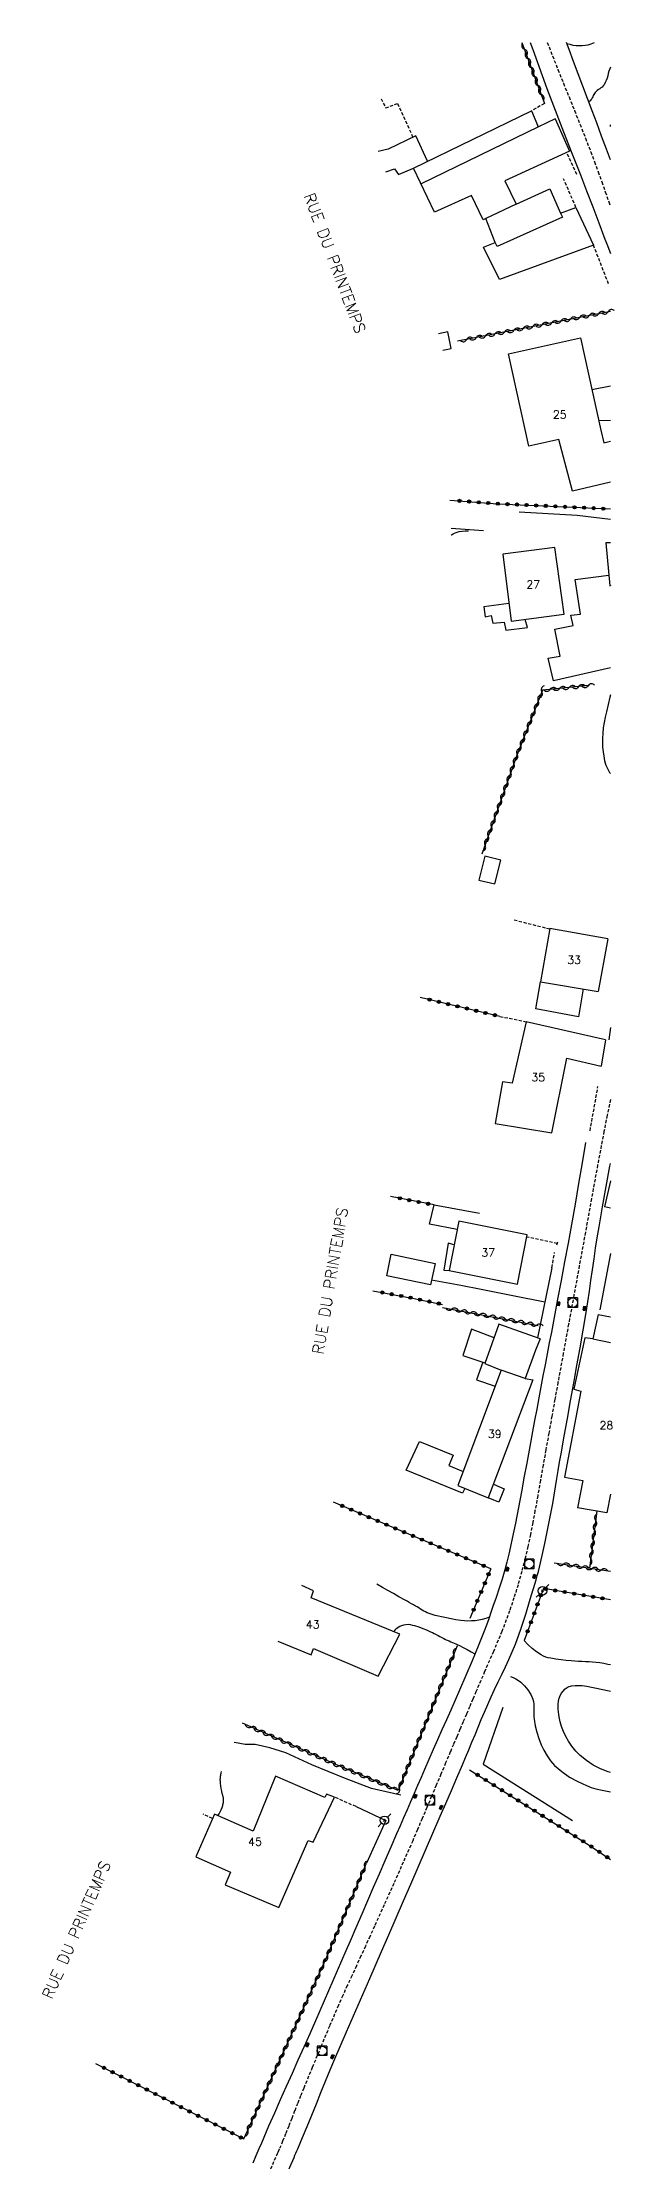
# Model space of a CAD drawing. Header units: millimetres. Extents: x 156000 to 157001, y 155000 to 156000.
# Drawn here: x 156911.2 to 157000.7, y 155669 to 156000 of the extents above; entities that cross this region are included whole.
import ezdxf
from ezdxf.enums import TextEntityAlignment as Align

# ---------------------------------------------------------------- set-up
doc = ezdxf.new("R2010")
doc.units = ezdxf.units.MM
doc.linetypes.add('DASHED', pattern=[0.75, 0.5, -0.25])
doc.layers.get('0').update_dxf_attribs({"linetype": 'CONTINUOUS'})
for name, color, linetype in [('W0001', 6, 'DASHED'), ('W0008', 7, 'CONTINUOUS'), ('W0014', 7, 'CONTINUOUS'), ('W0017', 7, 'CONTINUOUS'), ('W0101', 7, 'CONTINUOUS'), ('W0104', 1, 'CONTINUOUS'), ('W0112', 1, 'DASHED'), ('W0211', 2, 'CONTINUOUS'), ('W0300', 7, 'CONTINUOUS'), ('W0310', 3, 'CONTINUOUS'), ('W0323', 7, 'CONTINUOUS'), ('W0333', 7, 'CONTINUOUS'), ('W0401', 7, 'CONTINUOUS'), ('W0420', 7, 'CONTINUOUS'), ('W0473', 7, 'CONTINUOUS'), ('W0989', 7, 'CONTINUOUS'), ('W0991', 7, 'CONTINUOUS')]:
    doc.layers.add(name, color=color, linetype=linetype)
doc.styles.get("Standard").update_dxf_attribs({"font": 'romans.shx', "width": 0.85})

# ---------------------------------------------------------------- blocks, each defined once
blk = doc.blocks.new('T401')
for p, q in [((-0.3, 0.3), (0, 0.3)), ((-0.3, -0.25), (-0.3, 0.3)), ((-0.3, 0.15), (0, 0.15)), ((-0.3, 0), (0, 0)), ((0, 0.3), (0, -0.25)), ((-0.3, -0.15), (0, -0.15)), ((-0.3, -0.25), (-0.3, -0.3)), ((-0.3, -0.3), (0, -0.3)), ((0, -0.3), (0, -0.25))]:
    blk.add_line(p, q)
blk = doc.blocks.new('T420')
for p, q in [((0.75, 0.75), (-0.75, 0.75)), ((-0.75, 0.75), (-0.75, -0.75)), ((0.75, 0.75), (0.75, -0.75)), ((0.75, -0.75), (-0.75, -0.75))]:
    blk.add_line(p, q)
blk.add_ellipse((0, 0), major_axis=(-0.53, 0.53), ratio=1, start_param=3.926991, end_param=10.210176)
blk = doc.blocks.new('T473')
for p, q in [((-0.166667, 0.166667), (0.166667, -0.166667)), ((-0.166667, -0.166667), (0.166667, 0.166667)), ((0.500001, 0.500001), (1.000002, 1.000002)), ((-1.000002, -1.000002), (-0.500001, -0.500001))]:
    blk.add_line(p, q)
blk.add_ellipse((0, 0), major_axis=(0.471405, 0.471405), ratio=1, start_param=5.4977871438, end_param=11.780972451)
blk = doc.blocks.new('t310o')
at = {"color": 0, "linetype": 'Continuous'}
for centre, start, end in [((-0.5, 0.38), 216.8699, 323.1304), ((0.5, -0.37), 36.8699, 143.1303)]:
    blk.add_arc(centre, 0.625, start, end, dxfattribs=at)
blk = doc.blocks.new('t323o')
at = {"color": 0, "linetype": 'Continuous'}
for radius in [0.25, 0.15]:
    blk.add_circle((0, 0), radius, dxfattribs=at)

msp = doc.modelspace()

# ---------------------------------------------------------------- linework, layer by layer
at = {"layer": 'W0001'}
for points in [[(156990.14, 156000), (156990.95, 155997.89), (156991.8, 155995.75), (156992.66, 155993.61), (156993.53, 155991.48), (156994.39, 155989.34), (156995.25, 155987.2), (156996.09, 155985.06), (156996.92, 155982.91), (156997.51, 155981.35), (156998.08, 155979.79), (156998.64, 155978.22), (156999.2, 155976.66), (156999.76, 155975.09), (157000, 155974.41)], [(157000, 155834.87), (156999.49, 155832.43), (156998.99, 155829.9), (156998, 155824.66), (156997.04, 155819.41), (156996.09, 155814.16), (156995.13, 155808.91), (156994.3, 155804.36), (156993.46, 155799.8), (156992.63, 155795.25), (156991.8, 155790.69), (156991.32, 155788.06), (156990.85, 155785.43), (156990.38, 155782.8), (156989.91, 155780.17), (156989.49, 155777.79), (156989.07, 155775.41), (156988.65, 155773.03), (156988.21, 155770.65), (156987.85, 155768.8), (156987.49, 155766.95), (156987.11, 155765.1), (156986.68, 155763.27), (156986.14, 155761.18), (156985.56, 155759.11), (156984.93, 155757.05), (156984.25, 155755.01), (156983.04, 155751.81), (156981.71, 155748.66), (156980.34, 155745.53), (156978.99, 155742.4), (156978.5, 155741.22), (156978, 155740.05), (156977.5, 155738.87), (156976.99, 155737.7), (156976.49, 155736.52), (156975.99, 155735.35), (156975.48, 155734.17), (156974.98, 155733), (156974.25, 155731.26), (156973.52, 155729.53), (156972.78, 155727.79), (156972.05, 155726.06), (156971.32, 155724.32), (156970.59, 155722.59), (156969.84, 155720.85), (156969.1, 155719.12), (156967.63, 155715.77), (156966.14, 155712.43), (156964.64, 155709.09), (156963.13, 155705.75), (156962.43, 155704.2), (156961.72, 155702.66), (156961.01, 155701.12), (156960.3, 155699.58), (156959.59, 155698.04), (156958.88, 155696.5), (156958.19, 155694.96), (156957.5, 155693.41), (156956.11, 155690.18), (156954.75, 155686.95), (156953.41, 155683.71), (156952.07, 155680.46), (156951.59, 155679.28), (156951.12, 155678.1), (156950.65, 155676.91), (156950.19, 155675.73), (156949.72, 155674.54), (156949.25, 155673.36), (156948.77, 155672.18), (156948.28, 155671)], [(156935.41, 155642.6), (156936.54, 155645.2), (156937.69, 155647.8), (156938.84, 155650.39), (156940.01, 155652.98), (156940.98, 155655.12), (156941.97, 155657.24), (156942.96, 155659.36), (156943.97, 155661.48), (156944.96, 155663.6), (156945.95, 155665.72), (156946.92, 155667.86), (156947.86, 155670), (156947.97, 155670.25), (156948.07, 155670.5), (156948.18, 155670.75), (156948.28, 155671)]]:
    msp.add_lwpolyline(points, dxfattribs=at)
at = {"layer": 'W0008'}
for points in [[(156987.47, 156000), (156987.86, 155998.91), (156988.59, 155996.87), (156989.33, 155994.84), (156990.08, 155992.8), (156991.36, 155989.42), (156992.65, 155986.05), (156993.97, 155982.68), (156995.3, 155979.32)], [(157000, 155981.66), (156999.39, 155983.3), (156998.63, 155985.36), (156997.86, 155987.42), (156997.14, 155989.33), (156996.42, 155991.25), (156995.69, 155993.16), (156994.97, 155995.08), (156994.25, 155996.99), (156993.53, 155998.91), (156993.12, 156000)], [(156995.3, 155979.32), (156996.27, 155976.81), (156997.24, 155974.31), (156998.2, 155971.8), (156999.15, 155969.29), (156999.52, 155968.29), (156999.9, 155967.29), (157000, 155967.01)], [(157000, 155846.12), (156999.74, 155844.23)], [(156996.1, 155828.2), (156995.57, 155824.98), (156995.03, 155821.77), (156994.47, 155818.56), (156993.91, 155815.35), (156993.38, 155812.43), (156992.84, 155809.52), (156992.29, 155806.61), (156991.74, 155803.71), (156991.42, 155801.99), (156991.09, 155800.28), (156990.77, 155798.57), (156990.44, 155796.86), (156990.11, 155795.15), (156989.78, 155793.44), (156989.46, 155791.73), (156989.13, 155790.01), (156988.81, 155788.27), (156988.48, 155786.53), (156988.16, 155784.78), (156987.84, 155783.04), (156987.51, 155781.29), (156987.19, 155779.55), (156986.86, 155777.81), (156986.54, 155776.06), (156986.08, 155773.62), (156985.63, 155771.18), (156985.16, 155768.74), (156984.66, 155766.31), (156984.39, 155765.08), (156984.11, 155763.86), (156983.82, 155762.63), (156983.49, 155761.42), (156983.07, 155759.98), (156982.61, 155758.55), (156982.13, 155757.13), (156981.64, 155755.71), (156981.31, 155754.74), (156980.98, 155753.77), (156980.63, 155752.8), (156980.27, 155751.84), (156979.35, 155749.52), (156978.38, 155747.22), (156977.39, 155744.92), (156976.4, 155742.63), (156975.72, 155741.08), (156975.05, 155739.53), (156974.36, 155737.99), (156973.68, 155736.44), (156972.99, 155734.9), (156972.31, 155733.35), (156971.63, 155731.81), (156970.95, 155730.26), (156970.4, 155729), (156969.86, 155727.74), (156969.31, 155726.48), (156968.77, 155725.22), (156968.22, 155723.96), (156967.68, 155722.7), (156967.14, 155721.44), (156966.59, 155720.18), (156965.68, 155718.09), (156964.77, 155716), (156963.86, 155713.91), (156962.95, 155711.82), (156962.04, 155709.73), (156961.13, 155707.64), (156960.22, 155705.54), (156959.32, 155703.45), (156958.64, 155701.9), (156957.97, 155700.34), (156957.3, 155698.78), (156956.63, 155697.23), (156955.95, 155695.67), (156955.28, 155694.11), (156954.6, 155692.56), (156953.92, 155691.01), (156953.01, 155688.94), (156952.09, 155686.88), (156951.17, 155684.82), (156950.25, 155682.77), (156949.32, 155680.71), (156948.4, 155678.65), (156947.49, 155676.58), (156946.59, 155674.52), (156946.21, 155673.64), (156945.83, 155672.76), (156945.45, 155671.88), (156945.08, 155671)], [(156945.08, 155671), (156944.6, 155669.88), (156944.13, 155668.76)]]:
    msp.add_lwpolyline(points, dxfattribs=at)
at = {"layer": 'W0014'}
for points in [[(156951.14, 155671), (156951.88, 155672.75), (156952.61, 155674.51), (156953.33, 155676.27), (156954.05, 155678.03), (156954.77, 155679.79), (156955.49, 155681.55), (156956.22, 155683.31), (156956.96, 155685.06), (156958.76, 155689.26), (156960.58, 155693.44), (156962.4, 155697.62), (156964.23, 155701.8), (156965.38, 155704.44), (156966.52, 155707.08), (156967.67, 155709.72), (156968.82, 155712.36), (156969.97, 155715), (156971.12, 155717.64), (156972.27, 155720.28), (156973.41, 155722.93), (156974.28, 155724.94), (156975.15, 155726.94), (156976.01, 155728.95), (156976.87, 155730.97), (156977.37, 155732.14), (156977.86, 155733.32), (156978.35, 155734.5), (156978.84, 155735.68), (156979.33, 155736.86), (156979.82, 155738.04), (156980.32, 155739.21), (156980.83, 155740.38), (156981.36, 155741.57), (156981.91, 155742.75), (156982.47, 155743.92), (156983.04, 155745.09), (156983.59, 155746.26), (156984.14, 155747.44), (156984.66, 155748.64), (156985.15, 155749.84), (156985.99, 155752.15), (156986.76, 155754.48), (156987.48, 155756.83), (156988.18, 155759.19), (156988.38, 155759.85), (156988.56, 155760.52), (156988.74, 155761.19), (156988.9, 155761.86), (156989.34, 155763.69), (156989.74, 155765.52), (156990.13, 155767.35), (156990.5, 155769.18), (156990.74, 155770.48), (156990.98, 155771.77), (156991.2, 155773.07), (156991.42, 155774.37), (156991.63, 155775.67), (156991.85, 155776.97), (156992.06, 155778.27), (156992.29, 155779.56), (156992.77, 155782.32), (156993.27, 155785.08), (156993.76, 155787.84), (156994.26, 155790.6), (156994.76, 155793.36), (156995.25, 155796.12), (156995.73, 155798.88), (156996.19, 155801.64), (156996.46, 155803.31), (156996.71, 155804.98), (156996.96, 155806.64), (156997.2, 155808.31), (156997.44, 155809.98), (156997.69, 155811.65), (156997.95, 155813.31), (156998.22, 155814.98), (156998.76, 155818.14), (156999.32, 155821.31), (156999.91, 155824.47), (157000, 155824.9)], [(156948.52, 155665.02), (156950.56, 155669.65), (156950.7, 155669.99), (156950.85, 155670.33), (156950.99, 155670.66), (156951.14, 155671)]]:
    msp.add_lwpolyline(points, dxfattribs=at)
at = {"layer": 'W0017'}
for points in [[(156993.17, 155999.85), (156993.65, 155999.7), (156994.13, 155999.59), (156994.63, 155999.52), (156995.12, 155999.49), (156995.6, 155999.5), (156996.07, 155999.55), (156996.53, 155999.64), (156996.99, 155999.77), (156997.25, 155999.87), (156997.5, 156000)], [(157000, 155996.12), (156999.89, 155995.87), (156999.77, 155995.51), (156999.67, 155995.15), (156999.58, 155994.78), (156999.48, 155994.42), (156999.35, 155994.06), (156999.2, 155993.71), (156999, 155993.38), (156998.86, 155993.19), (156998.69, 155993.03), (156998.5, 155992.88), (156998.32, 155992.75), (156998.13, 155992.62), (156997.94, 155992.48), (156997.77, 155992.33), (156997.61, 155992.17), (156997.49, 155992.01), (156997.4, 155991.85), (156997.32, 155991.68), (156997.24, 155991.51), (156997.16, 155991.34), (156997.07, 155991.18), (156996.96, 155991.02), (156996.83, 155990.88), (156996.78, 155990.84), (156996.72, 155990.81), (156996.66, 155990.78), (156996.6, 155990.76)], [(157000, 155946.33), (156997.12, 155945.75)], [(157000, 155940.95), (156998.2, 155940.87)], [(157000, 155925.5), (156994.81, 155926.09), (156985.73, 155926.64)], [(157000, 155898.1), (156999.9, 155897.73), (156999.63, 155896.6), (156999.38, 155895.46), (156999.2, 155894.62), (156999.03, 155893.77), (156998.89, 155892.92), (156998.8, 155892.06), (156998.76, 155891.35), (156998.75, 155890.63), (156998.78, 155889.91), (156998.85, 155889.2), (156998.96, 155888.5), (156999.1, 155887.81), (156999.3, 155887.12), (156999.59, 155886.47), (156999.88, 155885.98), (157000, 155885.83)], [(156989.75, 155803.25), (156984.76, 155804.22), (156979.81, 155805.2), (156976.62, 155805.86), (156972.04, 155806.66)], [(156981.07, 155754.03), (156980.53, 155753.84), (156979.98, 155753.69), (156979.42, 155753.57), (156978.85, 155753.48), (156978.3, 155753.44), (156977.74, 155753.43), (156977.18, 155753.45), (156976.62, 155753.5), (156975.86, 155753.61), (156975.11, 155753.76), (156974.37, 155753.93), (156973.62, 155754.1), (156973.13, 155754.21), (156972.63, 155754.31), (156972.14, 155754.43), (156971.66, 155754.59), (156971.38, 155754.71), (156971.11, 155754.85), (156970.84, 155755), (156970.58, 155755.15), (156970.33, 155755.31), (156970.07, 155755.47), (156969.81, 155755.63), (156969.55, 155755.78), (156969.23, 155755.96), (156968.9, 155756.14), (156968.57, 155756.32), (156968.25, 155756.51), (156967.92, 155756.69), (156967.59, 155756.87), (156967.27, 155757.05), (156966.94, 155757.23), (156966.09, 155757.72), (156965.23, 155758.2), (156964.37, 155758.68), (156963.52, 155759.17)], [(156966.14, 155751.78), (156966.29, 155751.97), (156966.46, 155752.15), (156966.64, 155752.31), (156966.84, 155752.45), (156967.11, 155752.61), (156967.4, 155752.74), (156967.7, 155752.85), (156968.01, 155752.91), (156968.37, 155752.92), (156968.72, 155752.88), (156969.06, 155752.8), (156969.4, 155752.72), (156970.04, 155752.53), (156970.66, 155752.29), (156971.27, 155752.04), (156971.88, 155751.77), (156972.18, 155751.63), (156972.48, 155751.48), (156972.77, 155751.33), (156973.07, 155751.18), (156973.36, 155751.02), (156973.65, 155750.87), (156973.95, 155750.72), (156974.25, 155750.57), (156974.51, 155750.44), (156974.78, 155750.33), (156975.05, 155750.21), (156975.32, 155750.09), (156975.59, 155749.98), (156975.86, 155749.86), (156976.13, 155749.74), (156976.39, 155749.61), (156977.01, 155749.3), (156977.62, 155748.97), (156978.23, 155748.63), (156978.83, 155748.29)], [(156990.68, 155747.61), (156990.29, 155747.69), (156989.91, 155747.8), (156989.54, 155747.95), (156989.18, 155748.13), (156988.44, 155748.6), (156987.75, 155749.14), (156987.11, 155749.75), (156986.54, 155750.41)], [(157000, 155746.57), (156999.61, 155746.66), (156998.97, 155746.79), (156998.33, 155746.89), (156997.77, 155746.96), (156997.22, 155747.01), (156996.66, 155747.05), (156996.1, 155747.07), (156995.55, 155747.1), (156994.99, 155747.12), (156994.44, 155747.15), (156993.88, 155747.2), (156993.08, 155747.29), (156992.28, 155747.38), (156991.47, 155747.49), (156990.68, 155747.61)], [(156984.37, 155744.76), (156984.81, 155744.61), (156985.24, 155744.41), (156985.63, 155744.16), (156986, 155743.87), (156986.58, 155743.3), (156987.1, 155742.67), (156987.54, 155741.98), (156987.87, 155741.23), (156987.98, 155740.84), (156988.03, 155740.45), (156988.05, 155740.06), (156988.04, 155739.66), (156988.02, 155739.28), (156988.01, 155738.89), (156988.02, 155738.51), (156988.07, 155738.12), (156988.26, 155737.09), (156988.51, 155736.08), (156988.81, 155735.08), (156989.2, 155734.1), (156989.62, 155733.24), (156990.09, 155732.4), (156990.64, 155731.61), (156991.28, 155730.88), (156992.4, 155729.91), (156993.63, 155729.07), (156994.92, 155728.36), (156996.25, 155727.73), (156996.97, 155727.45), (156997.71, 155727.24), (156998.46, 155727.07), (156999.22, 155726.91), (157000, 155726.78)], [(157000, 155729.78), (156999.65, 155729.88), (156998.46, 155730.35), (156997.32, 155730.94), (156996.25, 155731.64), (156995.25, 155732.45), (156994.58, 155733.13), (156993.98, 155733.87), (156993.45, 155734.66), (156992.99, 155735.49), (156992.65, 155736.2), (156992.38, 155736.94), (156992.16, 155737.7), (156992.01, 155738.47), (156991.95, 155738.86), (156991.9, 155739.25), (156991.86, 155739.65), (156991.83, 155740.04), (156991.84, 155740.44), (156991.87, 155740.85), (156991.95, 155741.25), (156992.07, 155741.63), (156992.29, 155742.09), (156992.59, 155742.5), (156992.95, 155742.86), (156993.38, 155743.14), (156993.92, 155743.33), (156994.48, 155743.39), (156995.03, 155743.38), (156995.57, 155743.35), (156996.32, 155743.27), (156997.06, 155743.12), (156997.8, 155742.95), (156998.53, 155742.78), (156999.79, 155742.51), (157000, 155742.46)], [(156967.27, 155726.26), (156962.68, 155727.28), (156958.43, 155728.9), (156953.35, 155730.99), (156949.26, 155732.83), (156946.78, 155733.61), (156944.51, 155734.17), (156942.93, 155734.15), (156941.28, 155734.46), (156941.19, 155734.49)], [(156938.66, 155723.04), (156938.85, 155723.33), (156939.03, 155723.64), (156939.18, 155723.96), (156939.31, 155724.29), (156939.36, 155724.45), (156939.41, 155724.61), (156939.45, 155724.78), (156939.49, 155724.94), (156939.52, 155725.11), (156939.54, 155725.27), (156939.55, 155725.44), (156939.55, 155725.61), (156939.54, 155725.72), (156939.53, 155725.83), (156939.5, 155725.94), (156939.47, 155726.05), (156939.44, 155726.15), (156939.41, 155726.25), (156939.38, 155726.36), (156939.35, 155726.47), (156939.27, 155726.88), (156939.18, 155727.29), (156939.11, 155727.71), (156939.06, 155728.13), (156939.05, 155728.28), (156939.05, 155728.44), (156939.04, 155728.6), (156939.04, 155728.75), (156939.05, 155728.91), (156939.06, 155729.07), (156939.08, 155729.22), (156939.1, 155729.38), (156939.16, 155729.71), (156939.23, 155729.94)], [(156960.25, 155724.45), (156964.92, 155722.27)]]:
    msp.add_lwpolyline(points, dxfattribs=at)
at = {"layer": 'W0101'}
for points in [[(156991.93, 155937.98), (156987.27, 155936.95), (156984.09, 155951.35), (156995.34, 155953.83)], [(156995.34, 155953.83), (156998.52, 155939.43), (156998.96, 155937.47), (157000, 155937.73)], [(157000, 155931.29), (156994.06, 155929.91), (156991.93, 155937.98)], [(157000, 155921.86), (156999.29, 155921.83), (156999.93, 155915.14), (157000, 155915.15)], [(156999.62, 155859.98), (156990.52, 155861.6), (156989.07, 155853.29), (156998.06, 155851.77)], [(156999.62, 155859.98), (156998.06, 155851.77)], [(156999.24, 155844.23), (156986.83, 155847.04), (156984.64, 155837.42), (156983.16, 155837.67), (156982, 155831.12), (156990.87, 155829.69), (156993.18, 155841.35), (156998.55, 155840.12)], [(157000, 155822.17), (156999.07, 155818.13)], [(157000, 155817.94), (156999.07, 155818.13)], [(156997.27, 155797.52), (156995.98, 155797.69), (156994.29, 155789.63), (156995.39, 155789.36), (156992.83, 155775.9), (156995.68, 155775.36), (156994.88, 155771.09)], [(156997.27, 155797.52), (157000, 155796.95)], [(156986.68, 155791.33), (156982.94, 155792.64), (156976.14, 155774.58), (156980.9, 155772.65)], [(156986.68, 155791.33), (156987.86, 155791.08), (156980.9, 155772.65)], [(157000, 155773.27), (156999.42, 155770.31), (156994.88, 155771.09)], [(156967.09, 155751.39), (156953.25, 155757.05), (156953.62, 155758.14), (156951.76, 155758.96)], [(156948.01, 155750.28), (156953.21, 155748.13), (156953.58, 155749.16), (156963.72, 155744.84), (156967.09, 155751.39)]]:
    msp.add_lwpolyline(points, dxfattribs=at)
for points in [[(156991.33, 155921.11), (156983.17, 155920.05), (156984.5, 155909.58), (156992.76, 155910.7)], [(156987, 155813.75), (156976.33, 155815.87), (156974.8, 155808.19), (156985.47, 155806.06)], [(156948.19, 155708.71), (156952.76, 155719.17), (156953.56, 155718.91), (156956.87, 155725.92), (156955.63, 155726.39), (156955.38, 155725.86), (156947.67, 155729.22), (156944.16, 155720.59), (156938.12, 155723.28), (156935.2, 155716.6), (156940.65, 155714.23), (156939.81, 155712.22)]]:
    msp.add_lwpolyline(points, close=True, dxfattribs=at)
at = {"layer": 'W0104'}
for points in [[(156997.35, 155968.35), (156982.68, 155962.96), (156980.18, 155968.02), (156981.97, 155968.75), (156981.98, 155968.75), (156980.52, 155972.48), (156980.53, 155972.48), (156980.11, 155972.3), (156978.29, 155976.1), (156972.51, 155973.47), (156969.24, 155980.37), (156987.67, 155989.33)], [(156987.67, 155989.33), (156988.63, 155987.08)], [(156991.34, 155988.06), (156988.76, 155986.82), (156988.63, 155987.08)], [(156991.34, 155988.06), (156993.61, 155982.99)], [(156971.44, 155981.44), (156969.61, 155985.38), (156965.26, 155983.3), (156963.72, 155982.97)], [(156988.76, 155986.82), (156970.4, 155977.92)], [(156964.91, 155979.78), (156966.25, 155980.27), (156966.89, 155979.38), (156969.24, 155980.37)], [(156993.61, 155982.99), (156983.5, 155978.35), (156985.27, 155974.74), (156990.51, 155977.12), (156992.2, 155973.31), (156992.21, 155973.31), (156994.61, 155974.22)], [(156985.27, 155974.74), (156980.52, 155972.48)], [(156994.61, 155974.22), (156997.35, 155968.35)], [(156992.2, 155973.31), (156992.51, 155972.7), (156982.32, 155968.14), (156981.98, 155968.75)], [(156974.57, 155954.79), (156973.12, 155954.49)], [(156973.79, 155951.92), (156975.1, 155952.19), (156974.57, 155954.79)], [(157000, 155902.3), (156991.1, 155900.29), (156990.29, 155903.8), (156992.17, 155904.14), (156991.32, 155908.34), (156994.17, 155908.93), (156994.18, 155908.93), (156993.79, 155910.54), (156995.33, 155910.7), (156994.47, 155916.13), (156999.77, 155916.79)], [(157000, 155915.15), (157000, 155915.12)], [(156984.15, 155912.34), (156980.2, 155911.84), (156980.43, 155910.3), (156981.39, 155910.47), (156981.61, 155909.28), (156983.37, 155909.45), (156983.66, 155908.2), (156987.02, 155908.6), (156986.66, 155909.87)], [(156995.75, 155852.16), (156995.01, 155847.79), (156988.33, 155849.05), (156989.07, 155853.29)], [(156999.24, 155844.23), (156998.55, 155840.12)], [(156976.07, 155814.58), (156971.72, 155815.41), (156972.46, 155818.42), (156979.56, 155817.14)], [(156975.6, 155812.21), (156974.67, 155812.44), (156973.97, 155808.24), (156974.8, 155808.19)], [(156981.81, 155797.69), (156978.31, 155799), (156976.96, 155794.93), (156980.39, 155793.77)], [(156989.01, 155797.49), (156982.58, 155799.82), (156980.35, 155793.67), (156982.94, 155792.64)], [(156998.08, 155801.33), (156997.27, 155797.52)], [(156998.08, 155801.33), (157000, 155800.97)], [(156989.01, 155797.49), (156988.29, 155795.75), (156986.68, 155791.33)], [(156980.04, 155793.89), (156979.05, 155791.13), (156981.99, 155790.13)], [(156977.27, 155774.11), (156976.9, 155773.38), (156968.06, 155777.02), (156970.18, 155781.46), (156975.4, 155779.35), (156974.75, 155777.7), (156976.97, 155776.79)], [(156981.72, 155774.81), (156983.39, 155774.07), (156982.58, 155771.98), (156980.9, 155772.65)]]:
    msp.add_lwpolyline(points, dxfattribs=at)
for points in [[(156980.4, 155872.91), (156979.46, 155869.17), (156981.92, 155868.56), (156982.86, 155872.29)], [(156971.89, 155805.93), (156965.05, 155807.37), (156965.75, 155810.72), (156972.59, 155809.28)]]:
    msp.add_lwpolyline(points, close=True, dxfattribs=at)
at = {"layer": 'W0112'}
for points in [[(156964.16, 155991.19), (156964.88, 155989.76), (156966.72, 155990.46), (156969.13, 155985.15)], [(156989.69, 155990.46), (156987.67, 155989.33)], [(156994.77, 155979.37), (156993.2, 155982.8)], [(156994.61, 155974.22), (156992.69, 155978.69)], [(156999.7, 155962.28), (156997.35, 155968.35)], [(156984.95, 155862.95), (156990.51, 155861.53)], [(156982.73, 155847.87), (156986.83, 155847.04)], [(156996.82, 155830), (156998.05, 155836.9)], [(156991.7, 155812.38), (156986.93, 155813.4)], [(156991.65, 155812.19), (156991.78, 155812.73)], [(156990.85, 155808.61), (156991.28, 155810.98)], [(156960.25, 155724.45), (156956.87, 155725.92)], [(156937.82, 155722.59), (156936.34, 155723.26)]]:
    msp.add_lwpolyline(points, dxfattribs=at)
at = {"layer": 'W0211'}
for points in [[(157000, 155986.85), (156999.99, 155986.98), (157000, 155987.14)], [(156975.13, 155923.02), (156975.19, 155923.07), (156975.4, 155923.22), (156975.63, 155923.35), (156975.88, 155923.45), (156976.35, 155923.59), (156976.83, 155923.68), (156977.31, 155923.72), (156977.8, 155923.71)]]:
    msp.add_lwpolyline(points, dxfattribs=at)
at = {"layer": 'W0300'}
for points in [[(156980.17, 155923.73), (156975.09, 155924.08)], [(157000, 155810.84), (156998.36, 155802.05)], [(156983.21, 155739.93), (156980.12, 155731.09)], [(156980.11, 155731.1), (156994.08, 155722.3)]]:
    msp.add_lwpolyline(points, dxfattribs=at)
at = {"layer": 'W0310'}
for points in [[(156986.18, 156000), (156989.7, 155990.46)], [(157000, 155957.99), (156976.08, 155953.31)], [(156996.6, 155899.53), (156989.38, 155898.84), (156985.31, 155888.5), (156979.9, 155873.23)], [(156973.77, 155802.42), (156988.7, 155799.61)], [(156997.88, 155770.57), (156996.73, 155761.69)], [(156991.19, 155762.52), (157000, 155761.2)], [(156976.04, 155749.57), (156966.82, 155726.96), (156957.46, 155730.87), (156942.48, 155737.48)], [(156942.7, 155672.54), (156951.32, 155691.36), (156955.53, 155700.6), (156961.88, 155715.64)]]:
    msp.add_lwpolyline(points, dxfattribs=at)
at = {"layer": 'W0323'}
for points in [[(156974.93, 155928.5), (156982.36, 155927.95), (157000, 155927.13)], [(156982.73, 155847.87), (156970.27, 155850.83)], [(156972.46, 155818.42), (156965.61, 155819.74)], [(156962.87, 155805.03), (156969.35, 155803.82), (156973.78, 155802.89)], [(156981.33, 155761.6), (156965.14, 155768.42), (156956.71, 155772)], [(156981.33, 155761.6), (156978.05, 155753.83)], [(157000, 155756.76), (156989.54, 155758.51), (156986.54, 155750.41)], [(156977.97, 155730.2), (156996.69, 155718.44), (157000, 155716.21)], [(156919.53, 155684.33), (156942.7, 155672.54)]]:
    msp.add_lwpolyline(points, dxfattribs=at)
at = {"layer": 'W0333'}
for points in [[(156990.85, 155808.61), (156988.6, 155797.64)], [(156964.92, 155722.27), (156961.88, 155715.64)]]:
    msp.add_lwpolyline(points, dxfattribs=at)

# ---------------------------------------------------------------- block references
at = {"layer": 'W0310'}
for p, rotation in [((156986.58, 155998.91), 290.2623658549936), ((156987.1, 155997.5), 290.2623658549936), ((156987.62, 155996.09), 290.2623658549936), ((156988.14, 155994.69), 290.2623658549936), ((156988.66, 155993.28), 290.2623658549936), ((156989.18, 155991.87), 290.2623658549936), ((156993.74, 155956.77), 191.0625339903357), ((156995.21, 155957.05), 191.0625339903357), ((156996.68, 155957.34), 191.0625339903357), ((156998.16, 155957.63), 191.0625339903357), ((156999.63, 155957.92), 191.0625339903357), ((156977.55, 155953.6), 191.0625339903357), ((156979.02, 155953.89), 191.0625339903357), ((156980.49, 155954.18), 191.0625339903357), ((156981.96, 155954.46), 191.0625339903357), ((156983.44, 155954.75), 191.0625339903357), ((156984.91, 155955.04), 191.0625339903357), ((156986.38, 155955.33), 191.0625339903357), ((156987.85, 155955.62), 191.0625339903357), ((156989.32, 155955.9), 191.0625339903357), ((156990.8, 155956.19), 191.0625339903357), ((156992.27, 155956.48), 191.0625339903357), ((156988.72, 155897.16), 248.515424128968), ((156989.27, 155898.55), 248.515424128968), ((156990.57, 155898.95), 185.4669199192568), ((156992.06, 155899.1), 185.4669199192568), ((156993.56, 155899.24), 185.4669199192568), ((156995.05, 155899.38), 185.4669199192568), ((156996.54, 155899.53), 185.4669199192568), ((156987.62, 155894.37), 248.515424128968), ((156988.17, 155895.76), 248.515424128968), ((156985.97, 155890.18), 248.515424128968), ((156986.52, 155891.57), 248.515424128968), ((156987.07, 155892.97), 248.515424128968), ((156984.91, 155887.37), 250.4730252924539), ((156985.42, 155888.78), 248.515424128968), ((156983.91, 155884.54), 250.4730252924539), ((156984.41, 155885.96), 250.4730252924539), ((156982.41, 155880.3), 250.4730252924539), ((156982.91, 155881.72), 250.4730252924539), ((156983.41, 155883.13), 250.4730252924539), ((156981.4, 155877.48), 250.4730252924539), ((156981.91, 155878.89), 250.4730252924539), ((156980.4, 155874.65), 250.4730252924539), ((156980.9, 155876.06), 250.4730252924539), ((156975.24, 155802.14), 349.3625032233244), ((156976.72, 155801.86), 349.3625032233244), ((156978.19, 155801.58), 349.3625032233244), ((156979.67, 155801.31), 349.3625032233244), ((156981.14, 155801.03), 349.3625032233244), ((156982.61, 155800.75), 349.3625032233244), ((156984.09, 155800.48), 349.3625032233244), ((156985.56, 155800.2), 349.3625032233244), ((156987.04, 155799.92), 349.3625032233244), ((156988.51, 155799.65), 349.3625032233244), ((156997.5, 155767.64), 262.6226508797588), ((156997.69, 155769.13), 262.6226508797588), ((156997.12, 155764.67), 262.6226508797588), ((156997.31, 155766.15), 262.6226508797588), ((156992.68, 155762.3), 351.4629789636653), ((156994.16, 155762.08), 351.4629789636653), ((156995.64, 155761.85), 351.4629789636653), ((156997.13, 155761.63), 351.4629789636653), ((156996.92, 155763.18), 262.6226508797588), ((156998.61, 155761.41), 351.4629789636653), ((156975.5, 155748.24), 247.8065387161961), ((156974.37, 155745.46), 247.8065387161961), ((156974.93, 155746.85), 247.8065387161961), ((156972.67, 155741.29), 247.8065387161961), ((156973.23, 155742.68), 247.8065387161961), ((156973.8, 155744.07), 247.8065387161961), ((156971.53, 155738.51), 247.8065387161961), ((156972.1, 155739.9), 247.8065387161961), ((156943.85, 155736.87), 156.2066740361646), ((156945.22, 155736.26), 156.2066740361646), ((156946.6, 155735.66), 156.2066740361646), ((156947.97, 155735.05), 156.2066740361646), ((156970.4, 155735.74), 247.8065387161961), ((156970.97, 155737.13), 247.8065387161961), ((156949.34, 155734.45), 156.2066740361646), ((156950.71, 155733.84), 156.2066740361646), ((156952.09, 155733.24), 156.2066740361646), ((156953.46, 155732.63), 156.2066740361646), ((156954.83, 155732.03), 156.2066740361646), ((156968.7, 155731.57), 247.8065387161961), ((156969.27, 155732.96), 247.8065387161961), ((156969.83, 155734.35), 247.8065387161961), ((156956.2, 155731.42), 156.2066740361646), ((156957.58, 155730.82), 157.305826010504), ((156958.96, 155730.24), 157.305826010504), ((156960.34, 155729.66), 157.305826010504), ((156961.73, 155729.08), 157.305826010504), ((156963.11, 155728.51), 157.305826010504), ((156967.57, 155728.79), 247.8065387161961), ((156968.13, 155730.18), 247.8065387161961), ((156964.5, 155727.93), 157.305826010504), ((156965.88, 155727.35), 157.305826010504), ((156967, 155727.4), 247.8065387161961), ((156961.62, 155715.01), 67.10844207273242), ((156960.45, 155712.24), 67.10844207273242), ((156961.03, 155713.63), 67.10844207273242), ((156958.7, 155708.1), 67.10844207273242), ((156959.28, 155709.48), 67.10844207273242), ((156959.87, 155710.86), 67.10844207273242), ((156957.53, 155705.33), 67.10844207273242), ((156958.11, 155706.72), 67.10844207273242), ((156956.36, 155702.57), 67.10844207273242), ((156956.95, 155703.95), 67.10844207273242), ((156954.55, 155698.45), 65.47810706518013), ((156955.17, 155699.82), 65.47810706518013), ((156955.78, 155701.19), 67.10844207273242), ((156953.31, 155695.72), 65.47810706518013), ((156953.93, 155697.09), 65.47810706518013), ((156951.44, 155691.63), 65.47810706518013), ((156952.06, 155692.99), 65.47810706518013), ((156952.68, 155694.36), 65.47810706518013), ((156950.19, 155688.9), 65.39687478151865), ((156950.82, 155690.26), 65.39687478151865), ((156948.32, 155684.81), 65.39687478151865), ((156948.94, 155686.17), 65.39687478151865), ((156949.57, 155687.54), 65.39687478151865), ((156947.07, 155682.08), 65.39687478151865), ((156947.69, 155683.45), 65.39687478151865), ((156945.82, 155679.35), 65.39687478151865), ((156946.44, 155680.72), 65.39687478151865), ((156943.95, 155675.26), 65.39687478151865), ((156944.57, 155676.63), 65.39687478151865), ((156945.19, 155677.99), 65.39687478151865), ((156943.32, 155673.9), 65.39687478151865)]:
    msp.add_blockref('t310o', p, dxfattribs=dict(at, rotation=rotation))
at = {"layer": 'W0323'}
for p, rotation in [((156976.42, 155928.39), 355.7784068216214), ((156977.92, 155928.28), 355.7784068216214), ((156979.42, 155928.17), 355.7784068216214), ((156980.91, 155928.05), 355.7784068216214), ((156982.41, 155927.95), 357.3490930897569), ((156983.91, 155927.88), 357.3490930897569), ((156985.41, 155927.81), 357.3490930897569), ((156986.9, 155927.74), 357.3490930897569), ((156988.4, 155927.67), 357.3490930897569), ((156989.9, 155927.6), 357.3490930897569), ((156991.4, 155927.53), 357.3490930897569), ((156992.9, 155927.46), 357.3490930897569), ((156994.4, 155927.39), 357.3490930897569), ((156995.89, 155927.32), 357.3490930897569), ((156997.39, 155927.25), 357.3490930897569), ((156998.89, 155927.18), 357.3490930897569), ((156971.73, 155850.49), 166.6187438905768), ((156973.19, 155850.14), 166.6187438905768), ((156974.65, 155849.79), 166.6187438905768), ((156976.11, 155849.44), 166.6187438905768), ((156977.57, 155849.1), 166.6187438905768), ((156979.03, 155848.75), 166.6187438905768), ((156980.49, 155848.4), 166.6187438905768), ((156981.95, 155848.06), 166.6187438905768), ((156967.09, 155819.46), 169.1235326920482), ((156968.56, 155819.17), 169.1235326920482), ((156970.03, 155818.89), 169.1235326920482), ((156971.51, 155818.61), 169.1235326920482), ((156964.35, 155804.75), 349.4374905674241), ((156965.82, 155804.48), 349.4374905674241), ((156967.3, 155804.2), 349.4374905674241), ((156968.77, 155803.93), 349.4374905674241), ((156970.24, 155803.63), 348.1713095352845), ((156971.71, 155803.33), 348.1713095352845), ((156973.18, 155803.02), 348.1713095352845), ((156958.09, 155771.42), 156.9541859745384), ((156959.48, 155770.83), 156.9541859745384), ((156960.86, 155770.24), 156.9541859745384), ((156962.24, 155769.65), 156.9541859745384), ((156963.62, 155769.07), 156.9541859745384), ((156965, 155768.48), 156.9541859745384), ((156966.38, 155767.9), 157.1525818877008), ((156967.76, 155767.32), 157.1525818877008), ((156969.14, 155766.73), 157.1525818877008), ((156970.53, 155766.15), 157.1525818877008), ((156971.91, 155765.57), 157.1525818877008), ((156973.29, 155764.99), 157.1525818877008), ((156974.67, 155764.4), 157.1525818877008), ((156976.05, 155763.82), 157.1525818877008), ((156977.44, 155763.24), 157.1525818877008), ((156978.82, 155762.66), 157.1525818877008), ((156980.2, 155762.07), 157.1525818877008), ((156980.38, 155759.35), 247.1581101198776), ((156980.96, 155760.74), 247.1581101198776), ((156989.9, 155758.45), 170.5086305044998), ((156978.63, 155755.21), 247.1581101198776), ((156979.21, 155756.59), 247.1581101198776), ((156979.8, 155757.97), 247.1581101198776), ((156988.62, 155756.04), 249.6535924348861), ((156989.14, 155757.44), 249.6535924348861), ((156991.38, 155758.2), 170.5086305044998), ((156992.86, 155757.96), 170.5086305044998), ((156994.34, 155757.71), 170.5086305044998), ((156995.82, 155757.46), 170.5086305044998), ((156997.3, 155757.21), 170.5086305044998), ((156998.77, 155756.97), 170.5086305044998), ((156987.06, 155751.82), 249.6535924348861), ((156987.58, 155753.22), 249.6535924348861), ((156988.1, 155754.63), 249.6535924348861), ((156979.24, 155729.4), 327.8525945773581), ((156980.51, 155728.61), 327.8525945773581), ((156981.78, 155727.81), 327.8525945773581), ((156983.05, 155727.01), 327.8525945773581), ((156984.32, 155726.21), 327.8525945773581), ((156985.59, 155725.41), 327.8525945773581), ((156986.86, 155724.61), 327.8525945773581), ((156988.13, 155723.82), 327.8525945773581), ((156989.4, 155723.02), 327.8525945773581), ((156990.67, 155722.22), 327.8525945773581), ((156991.94, 155721.42), 327.8525945773581), ((156993.21, 155720.62), 327.8525945773581), ((156994.48, 155719.83), 327.8525945773581), ((156995.75, 155719.03), 327.8525945773581), ((156997.01, 155718.22), 326.0514130816516), ((156998.26, 155717.38), 326.0514130816516), ((156999.5, 155716.54), 326.0514130816516), ((156920.87, 155683.65), 333.0302347822278), ((156922.2, 155682.97), 333.0302347822278), ((156923.54, 155682.29), 333.0302347822278), ((156924.88, 155681.61), 333.0302347822278), ((156926.21, 155680.93), 333.0302347822278), ((156927.55, 155680.25), 333.0302347822278), ((156928.89, 155679.57), 333.0302347822278), ((156930.22, 155678.89), 333.0302347822278), ((156931.56, 155678.2), 333.0302347822278), ((156932.9, 155677.52), 333.0302347822278), ((156934.23, 155676.84), 333.0302347822278), ((156935.57, 155676.16), 333.0302347822278), ((156936.91, 155675.48), 333.0302347822278), ((156938.25, 155674.8), 333.0302347822278), ((156939.58, 155674.12), 333.0302347822278), ((156940.92, 155673.44), 333.0302347822278), ((156942.26, 155672.76), 333.0302347822278)]:
    msp.add_blockref('t323o', p, dxfattribs=dict(at, rotation=rotation))
at = {"layer": 'W0401'}
for p, rotation in [((156991.74, 155802.99), 169.3015418449725), ((156996.1, 155802.26), 350.8146267079308), ((156983.76, 155761.55), 164.5459953145945), ((156988.23, 155760.37), 344.6832905409627), ((156969.38, 155726.09), 156.6561842571243), ((156973.67, 155724.27), 336.617936791634), ((156952.52, 155687.29), 155.956089867198), ((156956.7, 155685.34), 336.9768376193088)]:
    msp.add_blockref('T401', p, dxfattribs=dict(at, rotation=rotation))
at = {"layer": 'W0420'}
for p in [(156994.11, 155803.16), (156987.3, 155762.36), (156971.78, 155725.43), (156954.93, 155686.3)]:
    msp.add_blockref('T420', p, dxfattribs=at)
at = {"layer": 'W0473'}
for p in [(156989.4, 155758.15), (156964.68, 155722.31)]:
    msp.add_blockref('T473', p, dxfattribs=at)

# ---------------------------------------------------------------- texts
at = {"layer": 'W0989'}
for rotation, p in [(290.5929, (156952.06, 155976.06)), (80.3686, (156955.13, 155795)), (66.4093, (156912.71, 155694.23))]:
    msp.add_text('RUE DU PRINTEMPS', height=1.75, rotation=rotation, dxfattribs=at).set_placement(p)
at = {"layer": 'W0991'}
for s, p in [('25', (156992.08, 155941.87)), ('27', (156987.94, 155915.35)), ('33', (156994.33, 155856.68)), ('35', (156988.72, 155838.36)), ('37', (156980.9, 155810.97)), ('39', (156981.93, 155782.65)), ('28', (156999.37, 155784)), ('43', (156953.48, 155752.89)), ('45', (156944.46, 155718.97))]:
    msp.add_text(s, height=1.25, dxfattribs=at).set_placement(p, align=Align.MIDDLE_CENTER)

doc.saveas('drawing.dxf')
